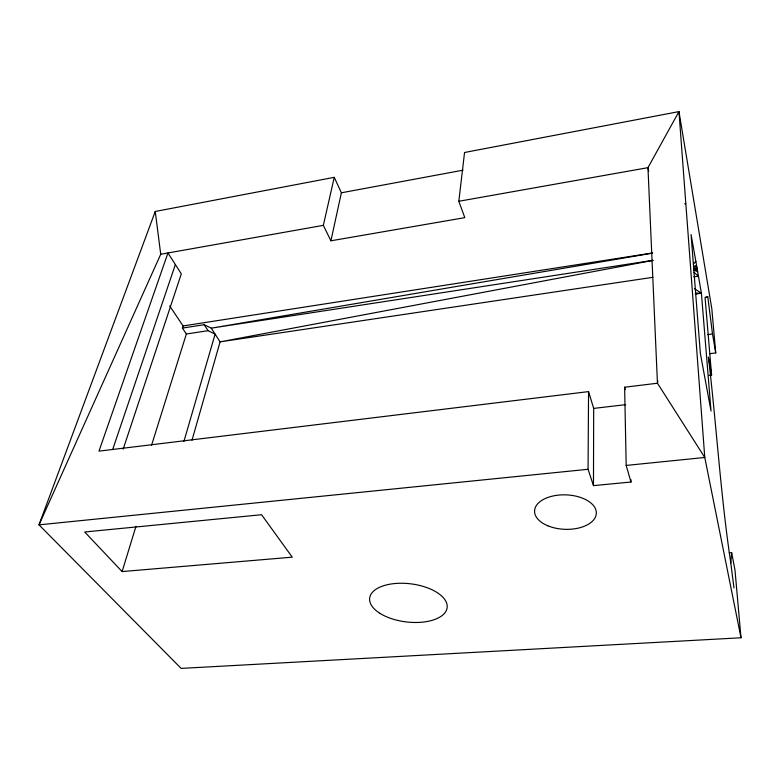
<?xml version="1.0" encoding="UTF-8"?>
<svg xmlns="http://www.w3.org/2000/svg" width="780" height="780" viewBox="0 0 780 780"><rect width="100%" height="100%" fill="white"/><g stroke="black" fill="none" stroke-linecap="round" stroke-linejoin="round"><path stroke-width="1.17" d="M630.903 479.583L630.962 482.011L593.473 485.638L593.678 408.408L588.559 391.609L98.972 451.142L167.963 252.964L181.311 273.858L123.152 449.183M593.473 485.638L588.062 469.287L588.559 391.609M733.97 587.905L730.792 563.004L731.65 552.659L729.232 552.844M731.65 552.659L734.994 570.112L741 637.777L181.145 668.401L39 524.852L155.249 211.468L334.25 177.333L323.339 225.352L330.905 240.805L464.802 217.649L458.825 201.279L464.548 152.49L678.961 111.598L711.818 308.792L715.738 352.921L709.693 353.691M657.862 380.864L657.452 383.224L704.769 457.48L741 637.777M330.905 240.805L341.386 192.797L334.25 177.333M192.007 440.232L220.077 341.864L211.263 328.156L204.204 324.714L182.403 328.087L186.361 334.006L151.544 445.341M183.914 441.441L215.114 334.142L208.065 330.681L204.204 324.714M122.109 571.574L84.708 531.989L261.563 514.722L292.256 557.164L122.109 571.574L135.964 526.344M182.403 328.087L183.076 325.952L169.708 305.945M112.642 449.572L175.364 264.537M155.249 211.468L160.729 254.251L39 524.852L588.062 469.287M695.965 269.724L697.106 268.476L695.253 268.915L697.651 271.606L693.517 270.036L696.55 265.288L693.478 266.643M693.44 264.04L695.867 261.388L691.06 234.517L700.372 353.486L711.019 411.06L701.405 293.231L695.867 261.388M693.517 270.036L696.989 267.793M715.738 352.921L712.51 333.967L707.801 296.858L705.081 297.755L711.594 375.043L709.186 375.336M652.967 260.393L220.077 341.864L652.801 277.329M341.386 192.797L463.047 170.176M160.729 254.251L323.339 225.352M458.825 201.279L647.966 167.661L678.961 111.598L704.769 457.48L626.184 465.426L624.624 387.221L657.452 383.224L647.966 167.661L648.687 171.239M652.645 253.139L211.263 328.156L652.957 260.344M684.655 203.804L685.688 203.648M183.076 325.952L652.597 252.964M186.361 334.006L208.065 330.681M693.761 276.89L698.451 276.198L693.908 272.327M695.38 294.089L701.405 293.231L694.502 288.697M705.286 297.238L707.801 296.858M707.684 334.61L712.51 333.967M593.678 408.408L625.628 404.664M695.458 293.173L701.405 293.231M626.184 465.426L630.962 482.011M624.624 387.221L625.238 389.493M711.594 375.043L708.396 357.074C716.537 425.597 720.544 494.647 730.792 563.004M379.997 613.373A39.029 19.178 7 0 0 445.517 611.959A39.029 19.178 7 0 0 399.75 583.264A39.029 19.178 7 0 0 379.997 613.373M547.882 525.808A30.898 17.228 2.2 0 0 596.232 514.332A30.898 17.228 2.2 0 0 552.221 496.168A30.898 17.228 2.2 0 0 547.882 525.808"/></g></svg>
